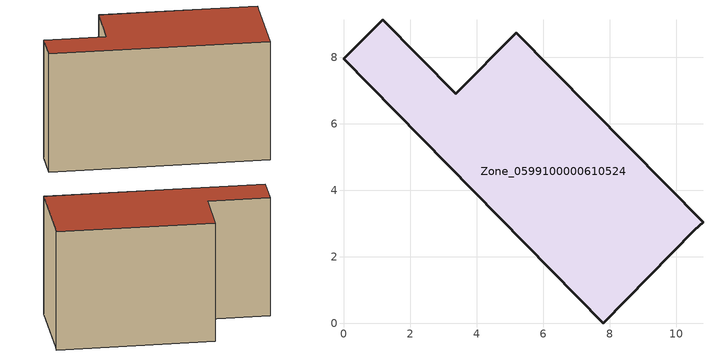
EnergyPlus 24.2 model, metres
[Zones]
Zone_0599100000610524
 floor ground (C_G): 7.8,0 0,7.95 1.17,9.13 3.37,6.9 5.19,8.73 10.8,3.03 10.56,2.81 z0
 wall outside (C_F): 3.37,6.9 1.17,9.13 0,7.95 7.8,0 10.56,2.81 10.8,3.03 5.19,8.73 3.37,6.9 z0:6.48
 roof outside (C_R): 10.8,3.03 5.19,8.73 3.37,6.9 1.17,9.13 0,7.95 7.8,0 10.56,2.81 z6.48
[BUILDING]
Pand.0599100000610524: North Axis=0; Terrain=City; Loads Convergence Tolerance Value=0.04; Temperature Convergence Tolerance Value=0.4; Solar Distribution=FullExterior; Maximum Number of Warmup Days=25; Minimum Number of Warmup Days=1
[Site:Location]
Rotterdam.The.Hague.AP_ZH_NLD Design_Conditions: Latitude=51.96; Longitude=4.45; Time Zone=1; Elevation=-4.5
[SITE:GROUNDTEMPERATURE:BUILDINGSURFACE]
18, 18, 18, 18, 18, 18, 18, 18, 18, 18, 18, 18
[MATERIAL] Thermal Absorptance=0.9; Solar Absorptance=0.7; Visible Absorptance=0.7
Name | Roughness | Thickness | Conductivity | Density | Specific Heat
G.TI.1946 | MediumSmooth | 0.15 | 1 | 540 | 1210
F.TI.1946 | Rough | 0.3 | 0.857143 | 1920 | 840
R.TI.1946 | MediumRough | 0.2 | 0.1 | 1500 | 1000
[CONSTRUCTION]
C_G: G.TI.1946
C_F: F.TI.1946
C_R: R.TI.1946
[ZONE]
Zone_0599100000610524: Type=1; Multiplier=1; Ceiling Height=Autocalculate; Volume=Autocalculate; Floor Area=autocalculate; Part of Total Floor Area=Yes
[ZONEINFILTRATION:DESIGNFLOWRATE]
Infil_Zone_0599100000610524: Zone or ZoneList or Space or SpaceList=Zone_0599100000610524; Schedule=AlwaysOn; Design Flow Rate Calculation Method=Flow/Area; Flow Rate per Floor Area=0.003; Constant Term Coefficient=1; Temperature Term Coefficient=0; Velocity Term Coefficient=0; Velocity Squared Term Coefficient=0
[HVACTEMPLATE:ZONE:IDEALLOADSAIRSYSTEM]
Zone_0599100000610524: Maximum Heating Supply Air Temperature=50; Minimum Cooling Supply Air Temperature=13; Maximum Heating Supply Air Humidity Ratio=0.0156; Minimum Cooling Supply Air Humidity Ratio=0.0077; Heating Limit=NoLimit; Cooling Limit=NoLimit; Dehumidification Control Type=ConstantSensibleHeatRatio; Cooling Sensible Heat Ratio=0.7; Dehumidification Setpoint=60; Humidification Control Type=None; Humidification Setpoint=30; Outdoor Air Method=None; Outdoor Air Flow Rate per Person=0.00944; Outdoor Air Flow Rate per Zone Floor Area=0; Outdoor Air Flow Rate per Zone=0; Demand Controlled Ventilation Type=None; Outdoor Air Economizer Type=NoEconomizer; Heat Recovery Type=None; Sensible Heat Recovery Effectiveness=0.7; Latent Heat Recovery Effectiveness=0.65
[ZONECONTROL:THERMOSTAT]
ThermostatControl_Zone_0599100000610524: Zone or ZoneList=Zone_0599100000610524; Control Type Schedule=DualSetpointControlType; Control 1=Thermostat_Zone_0599100000610524; Temperature Difference Between Cutout And Setpoint=0
[THERMOSTATSETPOINT:DUALSETPOINT]
Thermostat_Zone_0599100000610524: Heating Setpoint Temperature Schedule=HeatingSetpoint_Zone_0599100000610524; Cooling Setpoint Temperature Schedule=CoolingSetpoint_Zone_0599100000610524
[SCHEDULE:COMPACT]
HeatingSetpoint_Zone_0599100000610524: Through: 12/31, For: AllDays, Until: 24:00, 21
CoolingSetpoint_Zone_0599100000610524: Through: 12/31, For: AllDays, Until: 24:00, 24
DualSetpointControlType: Through: 12/31, For: AllDays, Until: 24:00, 4
AlwaysOn: Through: 12/31, For: AllDays, Until: 24:00, 1
